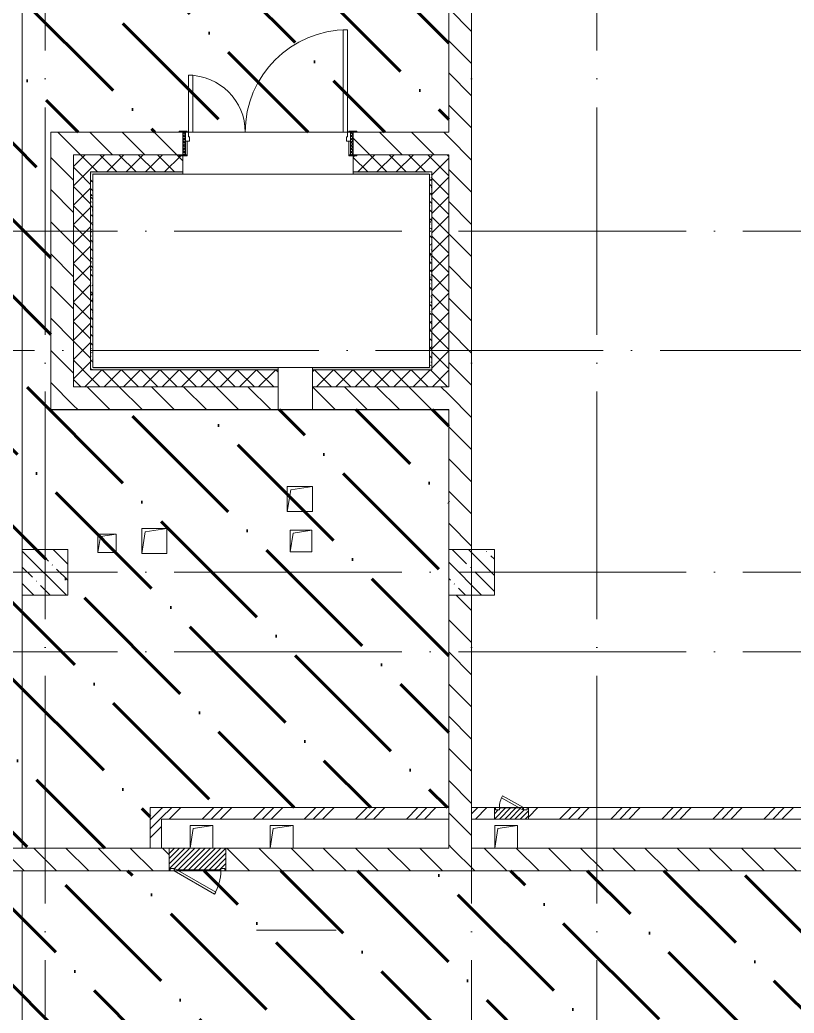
# Model space of a CAD drawing. Header units: millimetres. Extents: x -68946 to 288321, y -402657 to 324925.
# Drawn here: x 141881 to 148689, y -210757 to -202023 of the extents above; entities that cross this region are included whole.
import ezdxf

# ---------------------------------------------------------------- set-up
doc = ezdxf.new("R2010")
doc.units = ezdxf.units.MM
doc.linetypes.add('ADSK_Линия сетки', pattern=[2500, 2000, -250, 0, -250])
for name, color, linetype, lineweight in [('3.4) ПТ-2.15    4 вып', 200, 'Continuous', 60), ('A-DETL-GENF-OTLN', 250, 'Continuous', 5), ('A-DOOR-____-MCUT', 250, 'Continuous', 5), ('A-DOOR-____-OTLN', 250, 'Continuous', 5), ('A-DOOR-FRAM-MCUT', 31, 'Continuous', 5), ('A-DOOR-FRAM-OTLN', 31, 'Continuous', 5), ('A-FLOR-____-OTLN', 192, 'Continuous', 9), ('A-GENM-____-MCUT', 250, 'Continuous', 25), ('A-GENM-____-OTLN', 250, 'Continuous', 9), ('A-GLAZ-____-OTLN', 250, 'Continuous', 5), ('A-WALL-____-MCUT', 250, 'Continuous', 13), ('A-WALL-____-OTLN', 250, 'Continuous', 9), ('A-WALL-____-PATT', 250, 'Continuous', 13), ('A-WALL-FNSH-MCUT', 250, 'Continuous', 13), ('I-WALL-____-OTLN', 250, 'Continuous', 9), ('S-COLS-____-IDEN', 171, 'Continuous', 9), ('S-COLS-____-MCUT', 250, 'Continuous', 25), ('S-COLS-____-OTLN', 250, 'Continuous', 9), ('S-GRID-____-OTLN', 250, 'Continuous', 9)]:
    doc.layers.add(name, color=color, linetype=linetype, lineweight=lineweight)
pattern_1 = [(135, (28052.9, -258555.93), (-141.42136, -141.42136), [])]
pattern_2 = [(45, (28052.9, -258555.93), (-224.5064, 224.5064), []), (45, (28132.28, -258555.93), (0, 449.0128), []), (45, (27973.53, -258555.93), (0, 449.0128), [])]
pattern_3 = [(135, (28052.91, -258555.93), (-75.43415, -75.43415), [106.68, -17.78, 3.556, -17.78]), (135, (28052.91, -258480.54), (-75.43415, -75.43415), []), (50, (28052.91, -258555.93), (127.52922, -11.15758), [13.335, -146.685]), (355, (28052.9, -258555.93), (-24.66966, 133.74002), [10.668, -117.348]), (100.451, (28063.53, -258556.86), (102.85973, 122.58178), [11.333, -124.663]), (46.184, (28052.9, -258520.37), (189.75516, -29.43036), [20.002, -220.027]), (96.636, (28068.72, -258522.82), (166.1822, 173.1996), [17, -186.995]), (351.184, (28052.9, -258520.37), (166.18393, 173.19757), [16.002, -176.022]), (21, (28070.69, -258529.26), (106.130265, -71.58603), [13.335, -146.685]), (326, (28070.69, -258529.26), (43.26188, 128.93175), [10.668, -117.348]), (71.451, (28079.53, -258535.22), (149.39198, 57.34505), [11.333, -124.663]), (37.5, (28052.906, -258555.93), (2.162228, 59.188357), [3.353, -112.573, 3.353, -115.773, -117.792]), (37.5, (28052.906, -258555.93), (2.162228, 59.188357), [-235.052, 3.353, -114.44]), (7.5, (28052.906, -258555.93), (46.773857, 70.126152), [3.353, -64.567, 3.353, -109.906, -44.894]), (7.5, (28052.906, -258555.93), (46.773857, 70.126152), [-181.178, 3.353, -41.542]), (327.5, (28013.257, -258555.93), (94.913671, -4.010093), [3.353, -41.097, 3.353, -135.331, -184.023]), (327.5, (28013.257, -258555.93), (94.913671, -4.010093), [-183.134, 3.353, -180.67]), (317.5, (27995.48, -258555.93), (103.69057, 17.79882), [3.353, -54.432, 3.353, -88.748, -130.683]), (317.5, (27995.48, -258555.93), (103.69057, 17.79882), [-149.885, 3.353, -127.33])]
pattern_4 = [(135, (28052.9, -258555.93), (-84.85281, -84.85281), []), (225, (28052.9, -258555.93), (84.85281, -84.85281), [])]
pattern_5 = [(45, (125, 0), (-22.6274, 22.6274), [])]

# ---------------------------------------------------------------- blocks, each defined once
blk = doc.blocks.new('BSC_Колонна _Прямоугольная - 400x400-V91-АР1_Маркировочный план 3 этажа секция 2_3')
at = {"layer": 'S-COLS-____-OTLN', "lineweight": 5}
h = blk.add_hatch(dxfattribs=at)
h.set_pattern_fill('FP_66', color=256, style=0, pattern_type=2)
h.set_pattern_definition([(135, (-114049.98, -51675), (-142.56192, -142.56192), []), (135, (-113907.42, -51675), (-142.56192, -142.56192), [252.016, -50.403, 3.353, -47.05])])
h.paths.add_polyline_path([(-117.7, -200), (200, -200), (200, 200), (-200, 199.7), (-200, -200)])
at = {"layer": 'S-COLS-____-MCUT', "lineweight": 5}
for p, q in [((200, 200), (-200, 200)), ((-200, 200), (-200, -200)), ((200, -200), (200, 200)), ((-200, -200), (200, -200))]:
    blk.add_line(p, q, dxfattribs=at)
blk = doc.blocks.new('Дверь_СКБ_2Ст_Внутренняя - Д-25_Д_Дв_1200x2100_Тех_ пом_-41799323-АР1_Маркировочный план 3 этажа секция 2_3')
at = {"layer": 'A-DOOR-____-OTLN'}
h = blk.add_hatch(dxfattribs=at)
h.set_pattern_fill('FP_17', color=256, style=0, pattern_type=2)
h.set_pattern_definition([(135, (1551.41, 164.685), (-14.14214, -14.14214), []), (225, (1551.41, 164.685), (14.14214, -14.14214), [])])
h.paths.add_polyline_path([(761, -100), (762.5, -100), (762.5, 100), (737.5, 99.7), (737.5, -100)])
at = {"layer": 'A-DOOR-FRAM-OTLN'}
h = blk.add_hatch(dxfattribs=at)
h.set_pattern_fill('FP_18', color=256, style=0, pattern_type=2)
h.set_pattern_definition([(45, (-571.384, 164.685), (-14.1421, 14.1421), []), (135, (-571.384, 164.685), (-14.1421, -14.1421), [])])
h.paths.add_polyline_path([(-737.5, -100), (-712.5, -100), (-712.5, 100), (-737.5, 99.7)])
at = {"layer": 'A-DOOR-____-MCUT'}
for p, q in [((712.5, 1000), (672.5, 1000)), ((672.5, 1000), (672.5, 100)), ((712.5, 100), (712.5, 1000)), ((-687.5, 600), (-687.5, 100)), ((-647.5, 600), (-687.5, 600)), ((-647.5, 100), (-647.5, 600)), ((-687.5, 100), (-647.5, 100)), ((672.5, 100), (712.5, 100))]:
    blk.add_line(p, q, dxfattribs=at)
at = {"layer": 'A-DOOR-____-OTLN'}
for centre, radius, start, end in [((712.5, 100), 900, 90, 180), ((-687.5, 100), 500, 0, 90)]:
    blk.add_arc(centre, radius, start, end, dxfattribs=at)
at = {"layer": 'A-DOOR-FRAM-MCUT'}
for p, q in [((-697.5, 108), (-767.5, 108)), ((-767.5, 108), (-767.5, 100)), ((-767.5, 100), (-697.5, 100)), ((-712.5, 100), (-737.5, 100)), ((-737.5, 100), (-737.5, -100)), ((-687.5, 100), (-712.5, 100)), ((-712.5, 100), (-712.5, 20)), ((-712.5, -100), (-712.5, 100)), ((-697.5, 100), (-712.5, 100)), ((-712.5, 100), (-712.5, 99)), ((-712.5, 99), (-697.5, 99)), ((-697.5, 100), (-697.5, 108)), ((-697.5, 99), (-697.5, 100)), ((-687.5, 60), (-687.5, 100)), ((712.5, 100), (712.5, 60)), ((737.5, 100), (712.5, 100)), ((792.5, 108), (722.5, 108)), ((722.5, 108), (722.5, 100)), ((737.5, 100), (722.5, 100)), ((722.5, 100), (722.5, 99)), ((722.5, 100), (792.5, 100)), ((722.5, 99), (737.5, 99)), ((737.5, 20), (737.5, 100)), ((762.5, 100), (737.5, 100)), ((737.5, 100), (737.5, -100)), ((737.5, 99), (737.5, 100)), ((762.5, -100), (762.5, 100)), ((792.5, 100), (792.5, 108)), ((-712.5, 20), (-677.5, 20)), ((-697.5, 20), (-712.5, 20)), ((-712.5, 20), (-712.5, -100)), ((-697.5, -100), (-697.5, 20)), ((-677.5, 60), (-687.5, 60)), ((-677.5, 20), (-677.5, 60)), ((712.5, 60), (702.5, 60)), ((702.5, 60), (702.5, 20)), ((702.5, 20), (737.5, 20)), ((737.5, 20), (722.5, 20)), ((722.5, 20), (722.5, -100)), ((737.5, -100), (737.5, 20)), ((-697.5, -100), (-767.5, -100)), ((-767.5, -100), (-767.5, -108)), ((-767.5, -108), (-697.5, -108)), ((-737.5, -100), (-712.5, -100)), ((-712.5, -100), (-697.5, -100)), ((-697.5, -108), (-697.5, -100)), ((722.5, -100), (737.5, -100)), ((792.5, -100), (722.5, -100)), ((722.5, -100), (722.5, -108)), ((722.5, -108), (792.5, -108)), ((737.5, -100), (762.5, -100)), ((792.5, -108), (792.5, -100))]:
    blk.add_line(p, q, dxfattribs=at)
blk = doc.blocks.new('_Wn_-As_OpeningMEP_floor__Rectangular - _Wn_-As_OpeningMEP_floor__Rectangular-32466825-АР1_Маркировочный план 3 этажа секция 2_3')
at = {"layer": 'A-DETL-GENF-OTLN', "lineweight": 5}
for p, q in [((-100, -50), (-73.2, 123.2)), ((-73.2, 123.2), (100, 150))]:
    blk.add_line(p, q, dxfattribs=at)
blk = doc.blocks.new('_Wn_-As_OpeningMEP_floor__Rectangular - _Wn_-As_OpeningMEP_floor__Rectangular-39880867-АР1_Маркировочный план 3 этажа секция 2_3')
at = {"layer": 'A-DETL-GENF-OTLN', "lineweight": 5}
for p, q in [((-110, -60), (-80.5, 130.5)), ((-80.5, 130.5), (110, 160))]:
    blk.add_line(p, q, dxfattribs=at)
blk = doc.blocks.new('_Wn_-As_OpeningMEP_floor__Rectangular - _Wn_-As_OpeningMEP_floor__Rectangular-39881065-АР1_Маркировочный план 3 этажа секция 2_3')
at = {"layer": 'A-DETL-GENF-OTLN', "lineweight": 5}
for p, q in [((-95, -45), (-69.5, 119.5)), ((-69.5, 119.5), (95, 145))]:
    blk.add_line(p, q, dxfattribs=at)
blk = doc.blocks.new('_Wn_-As_OpeningMEP_floor__Rectangular - _Wn_-As_OpeningMEP_floor__Rectangular-39881335-АР1_Маркировочный план 3 этажа секция 2_3')
at = {"layer": 'A-DETL-GENF-OTLN', "lineweight": 5}
for p, q in [((-80, -30), (-58.6, 108.6)), ((-58.6, 108.6), (80, 130))]:
    blk.add_line(p, q, dxfattribs=at)
blk = doc.blocks.new('АР_Люк - ЛРС_ВК_500х400_наружный_NCS S 1000-N-42753160-АР1_Маркировочный план 3 этажа секция 2_3')
at = {"layer": 'A-DOOR-____-OTLN'}
h = blk.add_hatch(dxfattribs=at)
h.set_pattern_fill('FP_144', color=256, style=0, pattern_type=2)
h.set_pattern_definition(pattern_5)
h.paths.add_polyline_path([(-80, 100), (-80, 80), (-115, 80), (-115, 100), (-125, 100), (-125, -100), (375, -100), (375, 100), (365, 99.2), (365, 80), (330, 80), (330, 100), (320, 82.7), (290, 100), (-35.1, 100)])
at = {"layer": 'A-DETL-GENF-OTLN', "lineweight": 5}
for p, q in [((375, 100), (-125, 100)), ((-125, 100), (-125, -100)), ((375, -100), (375, 100)), ((-125, -100), (375, -100))]:
    blk.add_line(p, q, dxfattribs=at)
at = {"layer": 'A-DOOR-____-MCUT', "lineweight": 5}
for p, q in [((-25.1, 305), (-35.1, 287.7)), ((-35.1, 287.7), (320, 82.7)), ((330, 100), (-25.1, 305)), ((-80, 100), (-115, 100)), ((-115, 100), (-115, 80)), ((-80, 80), (-80, 100)), ((320, 82.7), (330, 100)), ((365, 100), (330, 100)), ((330, 100), (330, 80)), ((365, 80), (365, 100)), ((-115, 80), (-80, 80)), ((330, 80), (365, 80))]:
    blk.add_line(p, q, dxfattribs=at)
blk.add_arc((330, 100), 410, 150, 180, dxfattribs=at)
at = {"layer": 'A-DOOR-____-OTLN'}
blk.add_line((330, 100), (-25.1, 305), dxfattribs=at)
blk = doc.blocks.new('ASML_АР_Отделка Люка - ВО Отделка люков_Грунтовка 0_Шпатлевка 0_Окраска 0_0-42722003-АР1_Маркировочный план 3 этажа секция 2_3')
at = {"layer": 'A-GENM-____-MCUT', "lineweight": 5}
for p, q in [((-240, 3), (-250, 3)), ((-250, 3), (-250, 0)), ((177.1, 3), (-205, 3)), ((205, 3), (201, 3)), ((250, 3), (240, 3)), ((250, 0), (250, 3)), ((-250, 0), (-240, 0)), ((-205, 0), (182.3, 0)), ((199.2, 0), (205, 0)), ((240, 0), (250, 0))]:
    blk.add_line(p, q, dxfattribs=at)
blk = doc.blocks.new('АР_Люк - ЛРС_ВК_300х400_внутренний_RAL 9003-42734016-АР1_Маркировочный план 3 этажа секция 2_3')
at = {"layer": 'A-DOOR-____-OTLN'}
h = blk.add_hatch(dxfattribs=at)
h.set_pattern_fill('FP_144', color=256, style=0, pattern_type=2)
h.set_pattern_definition(pattern_5)
h.paths.add_polyline_path([(-25, -50), (275, -50), (275, 50), (265, 50), (265, 30), (230, 30), (230, 50), (220, 32.7), (190, 50), (20, 50), (20, 30), (-15, 30), (-15, 50), (-25, 50), (-25, 47)])
at = {"layer": 'A-DETL-GENF-OTLN', "lineweight": 5}
for p, q in [((275, 50), (-25, 50)), ((-25, 50), (-25, -50)), ((275, -50), (275, 50)), ((-25, -50), (275, -50))]:
    blk.add_line(p, q, dxfattribs=at)
at = {"layer": 'A-DOOR-____-MCUT', "lineweight": 5}
for p, q in [((48.1, 155), (38.1, 137.7)), ((38.1, 137.7), (220, 32.7)), ((230, 50), (48.1, 155)), ((20, 50), (-15, 50)), ((-15, 50), (-15, 30)), ((-15, 30), (20, 30)), ((20, 30), (20, 50)), ((220, 32.7), (230, 50)), ((265, 50), (230, 50)), ((230, 50), (230, 30)), ((230, 30), (265, 30)), ((265, 30), (265, 50))]:
    blk.add_line(p, q, dxfattribs=at)
blk.add_arc((230, 50), 210, 150, 180, dxfattribs=at)
at = {"layer": 'A-DOOR-____-OTLN'}
blk.add_line((230, 50), (48.1, 155), dxfattribs=at)
blk = doc.blocks.new('ASML_АР_Отделка Люка - ВО Отделка люков_Грунтовка 0_Шпатлевка 0_Окраска 0_0-42467640-АР1_Маркировочный план 3 этажа секция 2_3')
at = {"layer": 'A-GENM-____-MCUT', "lineweight": 5}
for p, q in [((-140, 3), (-150, 3)), ((-150, 3), (-150, 0)), ((65, 3), (-105, 3)), ((150, 3), (140, 3)), ((150, 0), (150, 3)), ((-150, 0), (-140, 0)), ((-105, 0), (70.2, 0)), ((103.3, 0), (105, 0)), ((140, 0), (150, 0))]:
    blk.add_line(p, q, dxfattribs=at)
blk = doc.blocks.new('ADSK_Марка_НесущаяКолонна - Экземлпляр_ADSK_Марка-38501749-АР2_План фахверков внутренних ограждающих конструкций на отм_ _8_400_ Секция 2_ 3')
at = {"layer": 'S-COLS-____-IDEN'}
blk.add_line((-3.5, 0), (3.5, 0), dxfattribs=at)

msp = doc.modelspace()

# ---------------------------------------------------------------- hatches: boundary and pattern name
at = {"layer": '3.4) ПТ-2.15    4 вып'}
h = msp.add_hatch(dxfattribs=at)
h.set_pattern_fill('ANSI36', color=256, scale=150, angle=90)
h.paths.add_polyline_path([(145652.9056, -205449.6036), (142152.8845, -205449.6036), (142152.8845, -203010.6466), (145652.9056, -203010.6466), (145652.9056, -200180.9286), (137152.9057, -200180.9286), (137152.9057, -209305.928), (143027.9057, -209305.928), (143027.9057, -208950.428), (145652.9056, -208950.428)])
h = msp.add_hatch(dxfattribs=at)
h.set_pattern_fill('ANSI36', color=256, scale=150, angle=90)
h.paths.add_polyline_path([(146752.9057, -213230.9286), (164552.8838, -213230.9286), (164552.8838, -209505.928), (160552.9067, -209505.928), (160552.9067, -206105.926), (157422.885, -206105.926), (157422.885, -209505.928), (137152.9516, -209505.928), (137152.9516, -213230.9286), (137152.9057, -222580.9286), (146752.9057, -222580.9286)])
at = {"layer": 'A-WALL-____-PATT', "lineweight": 15}
h = msp.add_hatch(dxfattribs=at)
h.set_pattern_fill('FP_1', color=256, style=0, pattern_type=2)
h.set_pattern_definition(pattern_1)
h.paths.add_polyline_path([(145805.8418, -209305.928), (145852.9056, -209305.928), (145852.9056, -207080.9292), (145652.9057, -207080.9292), (145652.9056, -209305.928)])
h.paths.add_polyline_path([(145852.9056, -206680.9292), (145852.9056, -200380.9292), (145652.9056, -200380.9292), (145652.9057, -206680.9292)])
h = msp.add_hatch(dxfattribs=at)
h.set_pattern_fill('FP_1', color=256, style=0, pattern_type=2)
h.set_pattern_definition(pattern_1)
h.paths.add_polyline_path([(145592.8838, -203210.6466), (145652.9056, -203210.6466), (145652.8789, -203010.6466), (144812.9056, -203010.9286), (144812.9056, -203210.6466), (145502.8838, -203210.6466)])
h.paths.add_polyline_path([(142171.8903, -203210.6466), (143312.9056, -203210.6466), (143312.9056, -203010.6466), (142152.8845, -203011.2399), (142152.9057, -203210.6466)])
h = msp.add_hatch(dxfattribs=at)
h.set_pattern_fill('FP_1', color=256, style=0, pattern_type=2)
h.set_pattern_definition(pattern_1)
h.paths.add_polyline_path([(142352.8845, -205449.6036), (142352.8845, -203210.6466), (142152.8845, -203210.6466), (142153.175, -205449.6036)])
h = msp.add_hatch(dxfattribs=at)
h.set_pattern_fill('FP_48', color=256, style=0, pattern_type=2)
h.set_pattern_definition(pattern_4)
h.paths.add_polyline_path([(145392.8838, -203360.6466), (145502.8838, -203360.0496), (145502.8838, -203210.6466), (144842.9056, -203210.6466), (144842.9056, -203218.6466), (144812.9056, -203218.6466), (144812.9056, -203360.6466), (144992.2202, -203360.6466)])
h.paths.add_polyline_path([(143282.9056, -203360.6466), (143312.9056, -203360.6466), (143312.9056, -203218.6466), (143282.9056, -203218.6466), (143282.9056, -203210.6466), (142352.8845, -203210.6466), (142352.8845, -203360.6466), (142502.8845, -203360.6466)])
h = msp.add_hatch(dxfattribs=at)
h.set_pattern_fill('FP_48', color=256, style=0, pattern_type=2)
h.set_pattern_definition(pattern_4)
h.paths.add_polyline_path([(145503.1192, -205099.6036), (145652.8838, -205099.6036), (145652.8838, -203210.6466), (145502.8838, -203210.6466), (145502.8838, -205099.6036)])
h = msp.add_hatch(dxfattribs=at)
h.set_pattern_fill('FP_48', color=256, style=0, pattern_type=2)
h.set_pattern_definition(pattern_4)
h.paths.add_polyline_path([(142352.8845, -205249.6036), (142502.8845, -205249.6036), (142502.8845, -203360.6466), (142352.8845, -203360.6466), (142352.8845, -205228.7447)])
h = msp.add_hatch(dxfattribs=at)
h.set_pattern_fill('FP_125', color=256, style=0, pattern_type=2)
h.set_pattern_definition(pattern_3)
h.paths.add_polyline_path([(145482.8838, -203380.6466), (145482.6484, -203360.6466), (144812.9056, -203360.6466), (144812.9056, -203380.6466), (145392.8838, -203380.6466)])
h.paths.add_polyline_path([(142522.8845, -203380.6466), (143312.9056, -203380.6466), (143312.9056, -203360.6466), (142502.8845, -203360.6466), (142502.8845, -203380.6466)])
h = msp.add_hatch(dxfattribs=at)
h.set_pattern_fill('FP_125', color=256, style=0, pattern_type=2)
h.set_pattern_definition(pattern_3)
h.paths.add_polyline_path([(142522.8845, -205099.6036), (142522.8845, -203380.6466), (142502.8845, -203380.6466), (142502.8845, -205099.6036)])
h = msp.add_hatch(dxfattribs=at)
h.set_pattern_fill('FP_125', color=256, style=0, pattern_type=2)
h.set_pattern_definition(pattern_3)
h.paths.add_polyline_path([(145482.8838, -205079.6036), (145502.8838, -205079.6036), (145502.8838, -203360.6466), (145482.8838, -203360.6466), (145482.8838, -204150.9951)])
h = msp.add_hatch(dxfattribs=at)
h.set_pattern_fill('FP_48', color=256, style=0, pattern_type=2)
h.set_pattern_definition(pattern_4)
h.paths.add_polyline_path([(145392.8838, -205249.6036), (145652.8838, -205249.6036), (145652.8838, -205099.6036), (144452.8845, -205099.6036), (144452.8845, -205249.6036), (144623.8009, -205249.6036)])
h.paths.add_polyline_path([(142522.8845, -205249.6036), (144152.8845, -205249.6036), (144152.8845, -205099.6036), (142502.8845, -205099.6036), (142502.8845, -205249.6036)])
h = msp.add_hatch(dxfattribs=at)
h.set_pattern_fill('FP_125', color=256, style=0, pattern_type=2)
h.set_pattern_definition(pattern_3)
h.paths.add_polyline_path([(145392.8838, -205099.6036), (145502.8838, -205099.6036), (145502.8838, -205079.6036), (144452.8845, -205079.6036), (144452.8845, -205099.6036), (144653.0567, -205099.6036)])
h.paths.add_polyline_path([(142952.8838, -205099.6036), (144152.8845, -205099.6036), (144152.8845, -205079.6036), (142522.8845, -205079.6036), (142522.8845, -205099.6036), (142727.8838, -205099.6036)])
h = msp.add_hatch(dxfattribs=at)
h.set_pattern_fill('FP_1', color=256, style=0, pattern_type=2)
h.set_pattern_definition(pattern_1)
h.paths.add_polyline_path([(145392.8838, -205449.6036), (145652.9056, -205449.6036), (145652.9056, -205249.6036), (144452.8845, -205249.6036), (144452.8845, -205449.6036), (144584.7932, -205449.6036)])
h.paths.add_polyline_path([(142352.8845, -205449.6036), (144152.8845, -205449.6036), (144152.8845, -205249.6036), (142352.8845, -205249.6036)])
h = msp.add_hatch(dxfattribs=at)
h.set_pattern_fill('FP_11', color=256, style=0, pattern_type=2)
h.set_pattern_definition(pattern_2)
h.paths.add_polyline_path([(143127.9057, -209305.928), (143127.9057, -208950.428), (143027.9057, -208950.9286), (143027.9057, -209305.928), (143102.6358, -209305.928)])
h = msp.add_hatch(dxfattribs=at)
h.set_pattern_fill('FP_11', color=256, style=0, pattern_type=2)
h.set_pattern_definition(pattern_2)
h.paths.add_polyline_path([(143577.8838, -209050.428), (145652.9056, -209050.428), (145652.5953, -208950.428), (143127.9057, -208950.9286), (143127.9057, -209050.428), (143568.479, -209050.428)])
h = msp.add_hatch(dxfattribs=at)
h.set_pattern_fill('FP_11', color=256, style=0, pattern_type=2)
h.set_pattern_definition(pattern_2)
h.paths.add_polyline_path([(152472.9052, -209050.428), (152472.9052, -208950.428), (151932.9052, -208950.428), (151932.9052, -209050.428), (152402.8838, -209050.428)])
h.paths.add_polyline_path([(146052.9056, -209050.428), (146052.8838, -208950.428), (145852.9056, -208950.428), (145852.9056, -209050.428), (146052.8838, -209050.428)])
h.paths.add_polyline_path([(149331.3245, -209050.428), (151432.9052, -209050.428), (151432.9052, -208950.428), (146352.9056, -208950.428), (146352.9056, -209050.428), (147157.4448, -209050.428)])
h = msp.add_hatch(dxfattribs=at)
h.set_pattern_fill('FP_1', color=256, style=0, pattern_type=2)
h.set_pattern_definition(pattern_1)
h.paths.add_polyline_path([(157422.885, -209505.928), (157422.885, -209305.928), (154552.9055, -209305.928), (154552.9055, -209505.928), (157115.2016, -209505.928)])
h.paths.add_polyline_path([(153452.9055, -209505.928), (153452.9055, -209305.928), (143692.9056, -209305.928), (143692.9056, -209505.928), (153422.9055, -209505.928)])
h.paths.add_polyline_path([(142302.8838, -209505.928), (143192.9056, -209505.928), (143192.9056, -209305.9281), (139002.9516, -209305.928), (139002.9516, -209505.928), (141902.8838, -209505.928)])
h.paths.add_polyline_path([(137502.9516, -209505.928), (137502.9516, -209305.928), (137152.9516, -209305.9286), (137152.9516, -209505.928), (137472.9516, -209505.928)])
at = {"layer": 'S-COLS-____-OTLN', "lineweight": 5}
h = msp.add_hatch(dxfattribs=at)
h.set_pattern_fill('FP_19', color=256, style=0, pattern_type=2)
h.set_pattern_definition([(135, (28052.9, -258555.93), (-142.5612, -142.5612), []), (135, (28195.47, -258555.93), (-142.5612, -142.5612), [252.016, -50.403, 3.353, -47.05])])
h.paths.add_polyline_path([(145652.8838, -207080.9292), (146052.8838, -207080.9292), (146052.8838, -206680.9292), (145652.8838, -206680.9292), (145652.8838, -206700.9286)])

# ---------------------------------------------------------------- linework, layer by layer
at = {"layer": 'A-FLOR-____-OTLN', "lineweight": 5}
for p, q in [((141902.9057, -200380.9292), (141902.9057, -206680.9286)), ((143362.9056, -203010.9286), (144762.9056, -203010.9286)), ((142152.9057, -205450.9286), (142152.9057, -205449.6036)), ((145652.9057, -205450.9286), (142152.9057, -205450.9286)), ((144232.8838, -206345.9286), (144232.8838, -206125.9286)), ((144232.8838, -206125.9286), (144452.8838, -206125.9286)), ((144452.8838, -206125.9286), (144452.8838, -206345.9286)), ((144452.8838, -206345.9286), (144232.8838, -206345.9286)), ((142567.8838, -206705.9286), (142567.8838, -206545.9286)), ((142567.8838, -206545.9286), (142727.8838, -206545.9286)), ((142727.8838, -206545.9286), (142727.8838, -206705.9286)), ((142952.8838, -206715.9286), (142952.8838, -206495.9286)), ((142952.8838, -206495.9286), (143172.8838, -206495.9286)), ((143172.8838, -206495.9286), (143172.8838, -206715.9286)), ((144257.8838, -206700.9286), (144257.8838, -206510.9286)), ((144257.8838, -206510.9286), (144447.8838, -206510.9286)), ((144447.8838, -206510.9286), (144447.8838, -206700.9286)), ((142727.8838, -206705.9286), (142567.8838, -206705.9286)), ((143172.8838, -206715.9286), (142952.8838, -206715.9286)), ((144447.8838, -206700.9286), (144257.8838, -206700.9286)), ((141902.8838, -207080.9292), (141902.8838, -209305.928)), ((143377.8838, -209305.928), (143377.8838, -209105.928)), ((143377.8838, -209105.928), (143577.8838, -209105.928)), ((143577.8838, -209105.928), (143577.8838, -209305.928)), ((144082.9067, -209305.928), (144082.9067, -209105.928)), ((144082.9067, -209105.928), (144282.9067, -209105.928)), ((144282.9067, -209105.928), (144282.9067, -209305.928)), ((146057.9067, -209305.928), (146057.9067, -209105.928)), ((146057.9067, -209105.928), (146257.9067, -209105.928)), ((146257.9067, -209105.928), (146257.9067, -209305.928)), ((141902.8838, -209505.928), (141902.8838, -212830.9292))]:
    msp.add_line(p, q, dxfattribs=at)
at = {"layer": 'A-WALL-____-MCUT', "color": 7, "lineweight": 15}
for p, q in [((145652.9056, -200380.9292), (145652.9056, -203010.6466)), ((145852.9056, -206680.9292), (145852.9056, -200380.9292)), ((143282.9056, -203010.6466), (142152.8845, -203010.6466)), ((142152.8845, -203010.6466), (142152.8845, -205449.6036)), ((145652.9056, -203010.6466), (144842.9056, -203010.6466)), ((142352.8845, -205249.6036), (142352.8845, -203210.6466)), ((143312.9056, -203360.6466), (143312.9056, -203218.6466)), ((144812.9056, -203218.6466), (144812.9056, -203360.6466)), ((145652.9056, -203210.6466), (145482.8838, -203210.6466)), ((145652.8838, -205249.6036), (145652.8838, -203210.6466)), ((145652.9056, -203210.6466), (145652.9056, -205249.6036)), ((143312.9056, -203360.6466), (142502.8845, -203360.6466)), ((142502.8845, -203360.6466), (142502.8845, -205099.6036)), ((145502.8838, -203360.6466), (144812.9056, -203360.6466)), ((145502.8838, -205099.6036), (145502.8838, -203360.6466)), ((142502.8845, -205099.6036), (144152.8845, -205099.6036)), ((144152.8845, -205449.6036), (144152.8845, -205099.6036)), ((144452.8845, -205099.6036), (144452.8845, -205449.6036)), ((144452.8845, -205099.6036), (145502.8838, -205099.6036)), ((142522.8845, -205249.6036), (142352.8845, -205249.6036)), ((142152.8845, -205449.6036), (144152.8845, -205449.6036)), ((144452.8845, -205449.6036), (145652.9056, -205449.6036)), ((145652.9056, -205449.6036), (145652.9056, -206680.9292)), ((145652.9056, -207080.9292), (145652.9056, -209305.928)), ((145852.9056, -209305.928), (145852.9056, -207080.9292)), ((145652.9056, -208950.428), (143027.9057, -208950.428)), ((143027.9057, -208950.428), (143027.9057, -209305.928)), ((146052.9056, -208950.428), (145852.9056, -208950.428)), ((151442.9052, -208950.428), (146352.9056, -208950.428)), ((143127.9057, -209050.428), (145652.9056, -209050.428)), ((143127.9057, -209305.928), (143127.9057, -209050.428)), ((145852.9056, -209050.428), (152472.9052, -209050.428)), ((145652.9056, -209305.928), (139032.9516, -209305.928)), ((153422.9055, -209305.928), (145852.9056, -209305.928)), ((139032.9516, -209505.928), (143202.9056, -209505.928)), ((143277.9056, -209505.928), (143647.9056, -209505.928)), ((143682.9056, -209505.928), (153422.9055, -209505.928))]:
    msp.add_line(p, q, dxfattribs=at)
at = {"layer": 'A-WALL-____-MCUT', "lineweight": 15}
for p, q in [((142352.8845, -203210.6466), (143282.9056, -203210.6466)), ((145482.8838, -203210.6466), (144842.9056, -203210.6466)), ((144152.8845, -205249.6036), (142522.8845, -205249.6036)), ((144452.8845, -205249.6036), (145652.9056, -205249.6036)), ((145652.9056, -206680.9292), (145852.9056, -206680.9292)), ((145852.9056, -207080.9292), (145652.9056, -207080.9292))]:
    msp.add_line(p, q, dxfattribs=at)
at = {"layer": 'A-WALL-____-OTLN', "lineweight": 5}
for p, q in [((144812.9056, -203380.6466), (143312.9056, -203380.6466)), ((144152.8845, -205079.6036), (144452.8845, -205079.6036))]:
    msp.add_line(p, q, dxfattribs=at)
at = {"layer": 'A-WALL-FNSH-MCUT', "lineweight": 15}
for p, q in [((142522.8845, -203380.6466), (143312.9056, -203380.6466)), ((142522.8845, -205079.6036), (142522.8845, -203380.6466)), ((143312.9056, -203380.6466), (143312.9056, -203360.6466)), ((144812.9056, -203360.6466), (144812.9056, -203380.6466)), ((144812.9056, -203380.6466), (145482.8838, -203380.6466)), ((145482.8838, -203380.6466), (145482.8838, -205079.6036)), ((144152.8845, -205079.6036), (142522.8845, -205079.6036)), ((144152.8845, -205099.6036), (144152.8845, -205079.6036)), ((145482.8838, -205079.6036), (144452.8845, -205079.6036)), ((144452.8845, -205079.6036), (144452.8845, -205099.6036))]:
    msp.add_line(p, q, dxfattribs=at)
at = {"layer": 'I-WALL-____-OTLN', "lineweight": 15}
msp.add_line((144452.8845, -205449.6036), (144152.8845, -205449.6036), dxfattribs=at)
at = {"layer": 'S-COLS-____-MCUT', "lineweight": 5}
for p, q in [((145652.8838, -206680.9292), (145652.8838, -207080.9292)), ((146052.8838, -206680.9292), (145852.9056, -206680.9292)), ((146052.8838, -207080.9292), (146052.8838, -206680.9292)), ((145852.9056, -207080.9292), (146052.8838, -207080.9292))]:
    msp.add_line(p, q, dxfattribs=at)
at = {"layer": 'S-COLS-____-OTLN', "lineweight": 5}
for p, q in [((145852.9056, -206680.9292), (145652.8838, -206680.9292)), ((145652.8838, -207080.9292), (145852.9056, -207080.9292))]:
    msp.add_line(p, q, dxfattribs=at)
at = {"layer": 'S-GRID-____-OTLN', "linetype": 'ADSK_Линия сетки'}
for p, q in [((145852.9057, -262294.7685), (145852.9057, -197353.9241)), ((146952.9057, -262294.7685), (146952.9057, -197353.9241)), ((142102.9057, -262294.7685), (142102.9057, -198623.9241)), ((93236.8325, -203880.9286), (184856.9445, -203880.9286)), ((184510.8783, -204930.9286), (127372.9057, -204930.9286)), ((93236.8325, -206880.9286), (181748.3453, -206880.9286)), ((93236.8325, -207580.9286), (184856.9445, -207580.9286))]:
    msp.add_line(p, q, dxfattribs=at)

# ---------------------------------------------------------------- block references
at = {"layer": 'A-DOOR-____-OTLN'}
for name, p in [('Дверь_СКБ_2Ст_Внутренняя - Д-25_Д_Дв_1200x2100_Тех_ пом_-41799323-АР1_Маркировочный план 3 этажа секция 2_3', (144050.4056, -203110.6466)), ('АР_Люк - ЛРС_ВК_300х400_внутренний_RAL 9003-42734016-АР1_Маркировочный план 3 этажа секция 2_3', (146077.9056, -209000.428))]:
    msp.add_blockref(name, p, dxfattribs=at)
at = {"layer": 'A-DOOR-____-OTLN', "rotation": 180}
msp.add_blockref('АР_Люк - ЛРС_ВК_500х400_наружный_NCS S 1000-N-42753160-АР1_Маркировочный план 3 этажа секция 2_3', (143567.9056, -209405.928), dxfattribs=at)
at = {"layer": 'A-GENM-____-OTLN', "lineweight": 5}
msp.add_blockref('ASML_АР_Отделка Люка - ВО Отделка люков_Грунтовка 0_Шпатлевка 0_Окраска 0_0-42467640-АР1_Маркировочный план 3 этажа секция 2_3', (146202.9056, -208953.428), dxfattribs=at)
at = {"layer": 'A-GENM-____-OTLN', "lineweight": 5, "rotation": 180}
msp.add_blockref('ASML_АР_Отделка Люка - ВО Отделка люков_Грунтовка 0_Шпатлевка 0_Окраска 0_0-42722003-АР1_Маркировочный план 3 этажа секция 2_3', (143442.9056, -209495.928), dxfattribs=at)
at = {"layer": 'A-GLAZ-____-OTLN'}
for name, p in [('_Wn_-As_OpeningMEP_floor__Rectangular - _Wn_-As_OpeningMEP_floor__Rectangular-39880867-АР1_Маркировочный план 3 этажа секция 2_3', (144342.8838, -206285.9286)), ('_Wn_-As_OpeningMEP_floor__Rectangular - _Wn_-As_OpeningMEP_floor__Rectangular-39881335-АР1_Маркировочный план 3 этажа секция 2_3', (142647.8838, -206675.9286)), ('_Wn_-As_OpeningMEP_floor__Rectangular - _Wn_-As_OpeningMEP_floor__Rectangular-39880867-АР1_Маркировочный план 3 этажа секция 2_3', (143062.8838, -206655.9286)), ('_Wn_-As_OpeningMEP_floor__Rectangular - _Wn_-As_OpeningMEP_floor__Rectangular-39881065-АР1_Маркировочный план 3 этажа секция 2_3', (144352.8838, -206655.9286)), ('_Wn_-As_OpeningMEP_floor__Rectangular - _Wn_-As_OpeningMEP_floor__Rectangular-32466825-АР1_Маркировочный план 3 этажа секция 2_3', (143477.8838, -209255.928)), ('_Wn_-As_OpeningMEP_floor__Rectangular - _Wn_-As_OpeningMEP_floor__Rectangular-32466825-АР1_Маркировочный план 3 этажа секция 2_3', (144182.9067, -209255.928)), ('_Wn_-As_OpeningMEP_floor__Rectangular - _Wn_-As_OpeningMEP_floor__Rectangular-32466825-АР1_Маркировочный план 3 этажа секция 2_3', (146157.9067, -209255.928))]:
    msp.add_blockref(name, p, dxfattribs=at)
at = {"layer": 'S-COLS-____-IDEN', "xscale": 99.99999999999993, "yscale": 99.99999999999993, "zscale": 99.99999999999993}
msp.add_blockref('ADSK_Марка_НесущаяКолонна - Экземлпляр_ADSK_Марка-38501749-АР2_План фахверков внутренних ограждающих конструкций на отм_ _8_400_ Секция 2_ 3', (144311.853, -210027.9237), dxfattribs=at)
at = {"layer": 'S-COLS-____-OTLN', "lineweight": 5}
msp.add_blockref('BSC_Колонна _Прямоугольная - 400x400-V91-АР1_Маркировочный план 3 этажа секция 2_3', (142102.8838, -206880.9292), dxfattribs=at)

doc.saveas('drawing.dxf')
